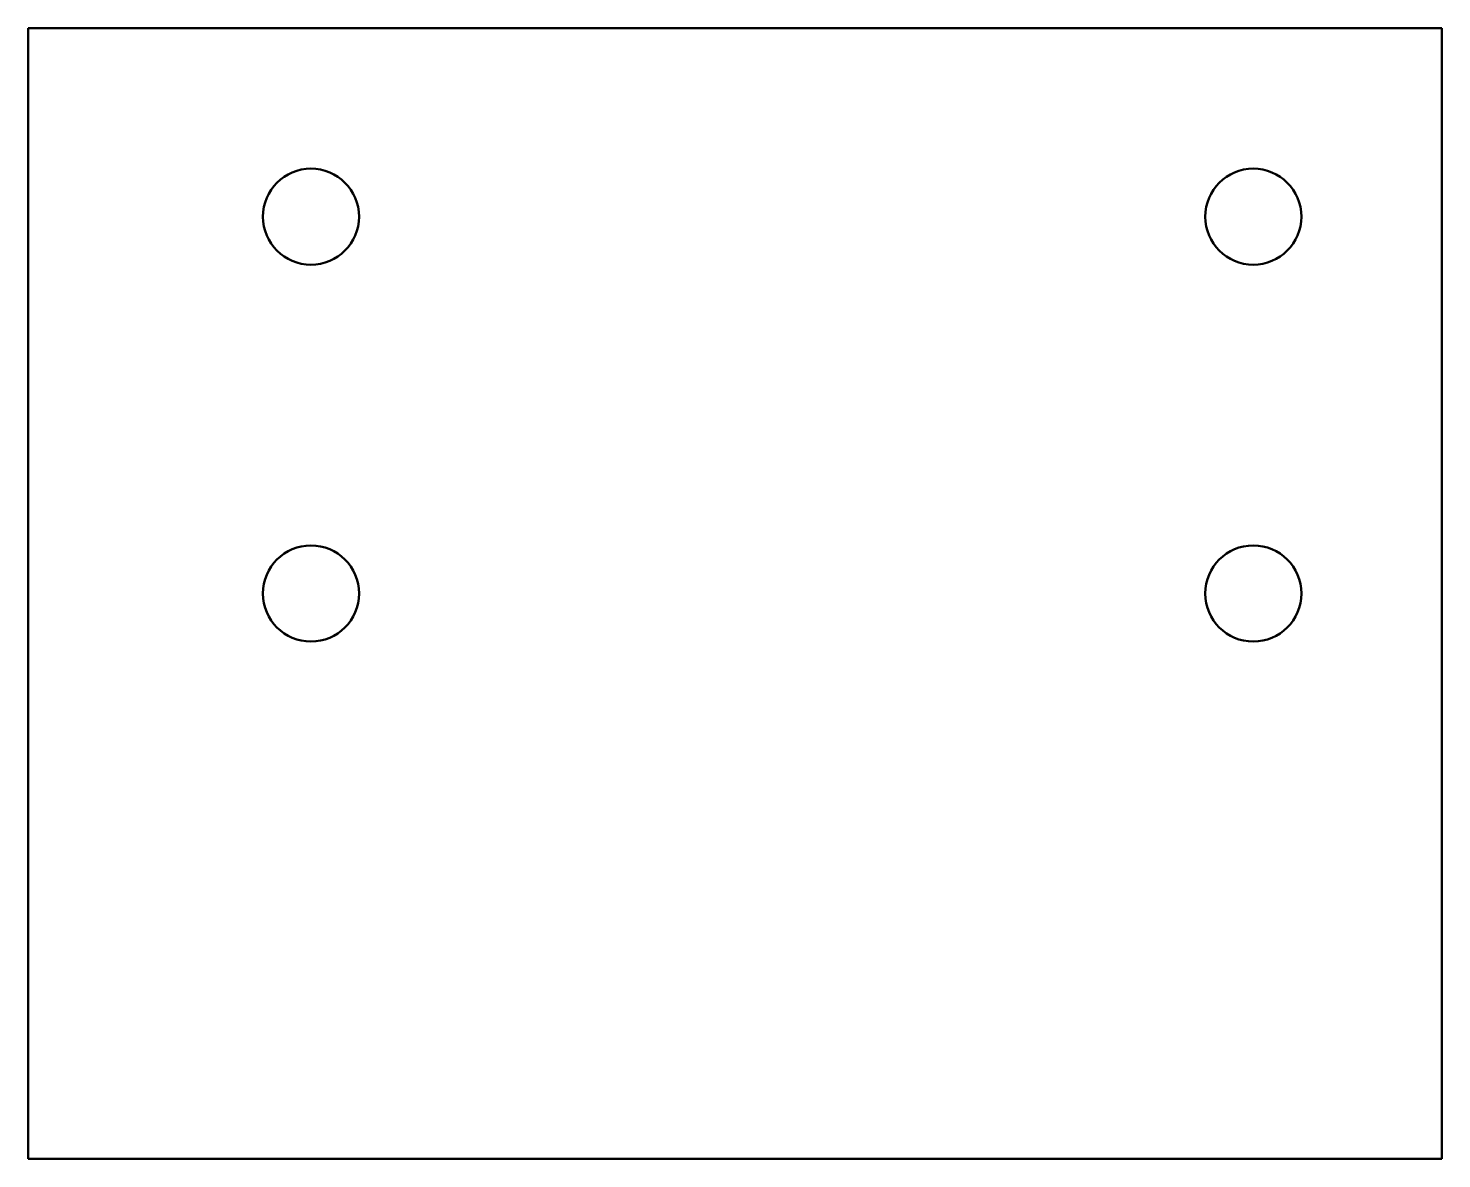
# Model space of a CAD drawing. Header units: inches. Extents: x 3.99 to 7.74, y 3.17 to 6.17.
import ezdxf

# ---------------------------------------------------------------- set-up
doc = ezdxf.new("R2010")
doc.units = ezdxf.units.IN
doc.header["$MEASUREMENT"] = 0
doc.layers.add('Visible (ANSI)', color=7, linetype='Continuous', lineweight=50)

msp = doc.modelspace()

# ---------------------------------------------------------------- linework, layer by layer
at = {"layer": 'Visible (ANSI)'}
for p, q in [((3.9928, 6.1662), (3.9928, 3.1662)), ((7.7428, 6.1662), (3.9928, 6.1662)), ((7.7428, 3.1662), (7.7428, 6.1662)), ((3.9928, 3.1662), (7.7428, 3.1662))]:
    msp.add_line(p, q, dxfattribs=at)
for centre in [(4.7428, 5.6662), (7.2428, 5.6662), (4.7428, 4.6662), (7.2428, 4.6662)]:
    msp.add_circle(centre, 0.1275, dxfattribs=at)

doc.saveas('drawing.dxf')
